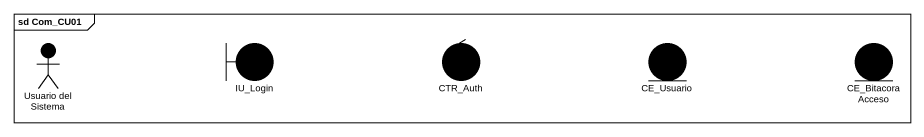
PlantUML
@startuml
mainframe sd Com_CU01
actor "Usuario del Sistema" as Usuario_del_Sistema #000000
boundary IU_Login #000000
control CTR_Auth #000000
entity CE_Usuario #000000
entity CE_BitacoraAcceso #000000
@enduml
